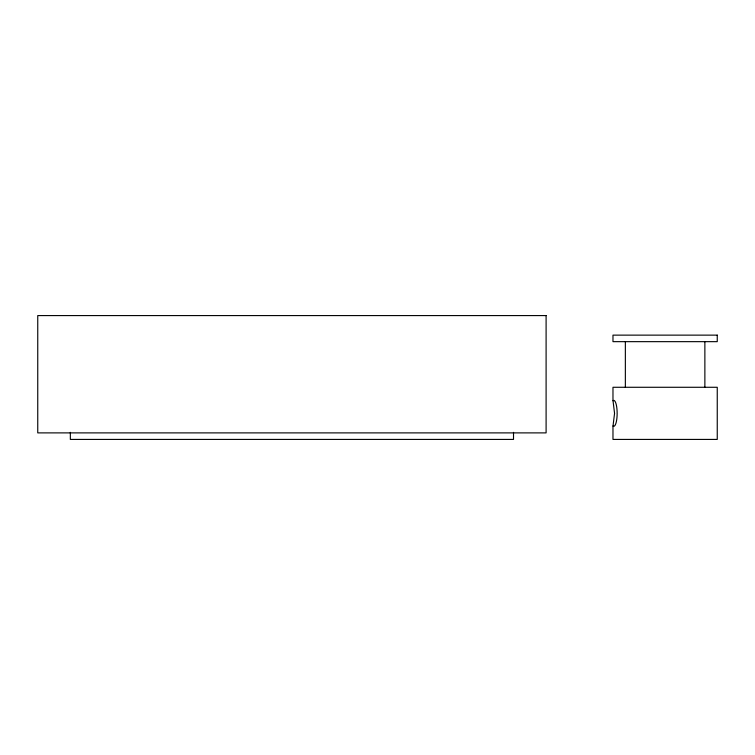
<?xml version="1.0" encoding="UTF-8"?>
<svg xmlns="http://www.w3.org/2000/svg" width="755" height="755" viewBox="0 0 755 755"><rect width="100%" height="100%" fill="white"/><g stroke="black" fill="none" stroke-linecap="round" stroke-linejoin="round"><path stroke-width="1.13" d="M704.868 341.656L704.868 387.277M625.357 341.656L625.357 387.277M513.513 432.36L513.513 439.419L70.338 439.419L70.338 432.36M613.003 400.735A12.939 3.379 -90 0 1 617.146 413.344A12.939 3.379 -90 0 1 613.003 425.962M614.561 413.344L612.975 426.349L612.975 439.419L717.25 439.419L717.25 387.277L612.975 387.277L612.975 400.31L614.561 413.344M546.101 315.581L37.75 315.581L37.75 432.889L546.101 432.889L546.101 315.581M717.25 335.135L612.975 335.135L612.975 341.656L717.25 341.656L717.25 335.135"/></g></svg>
